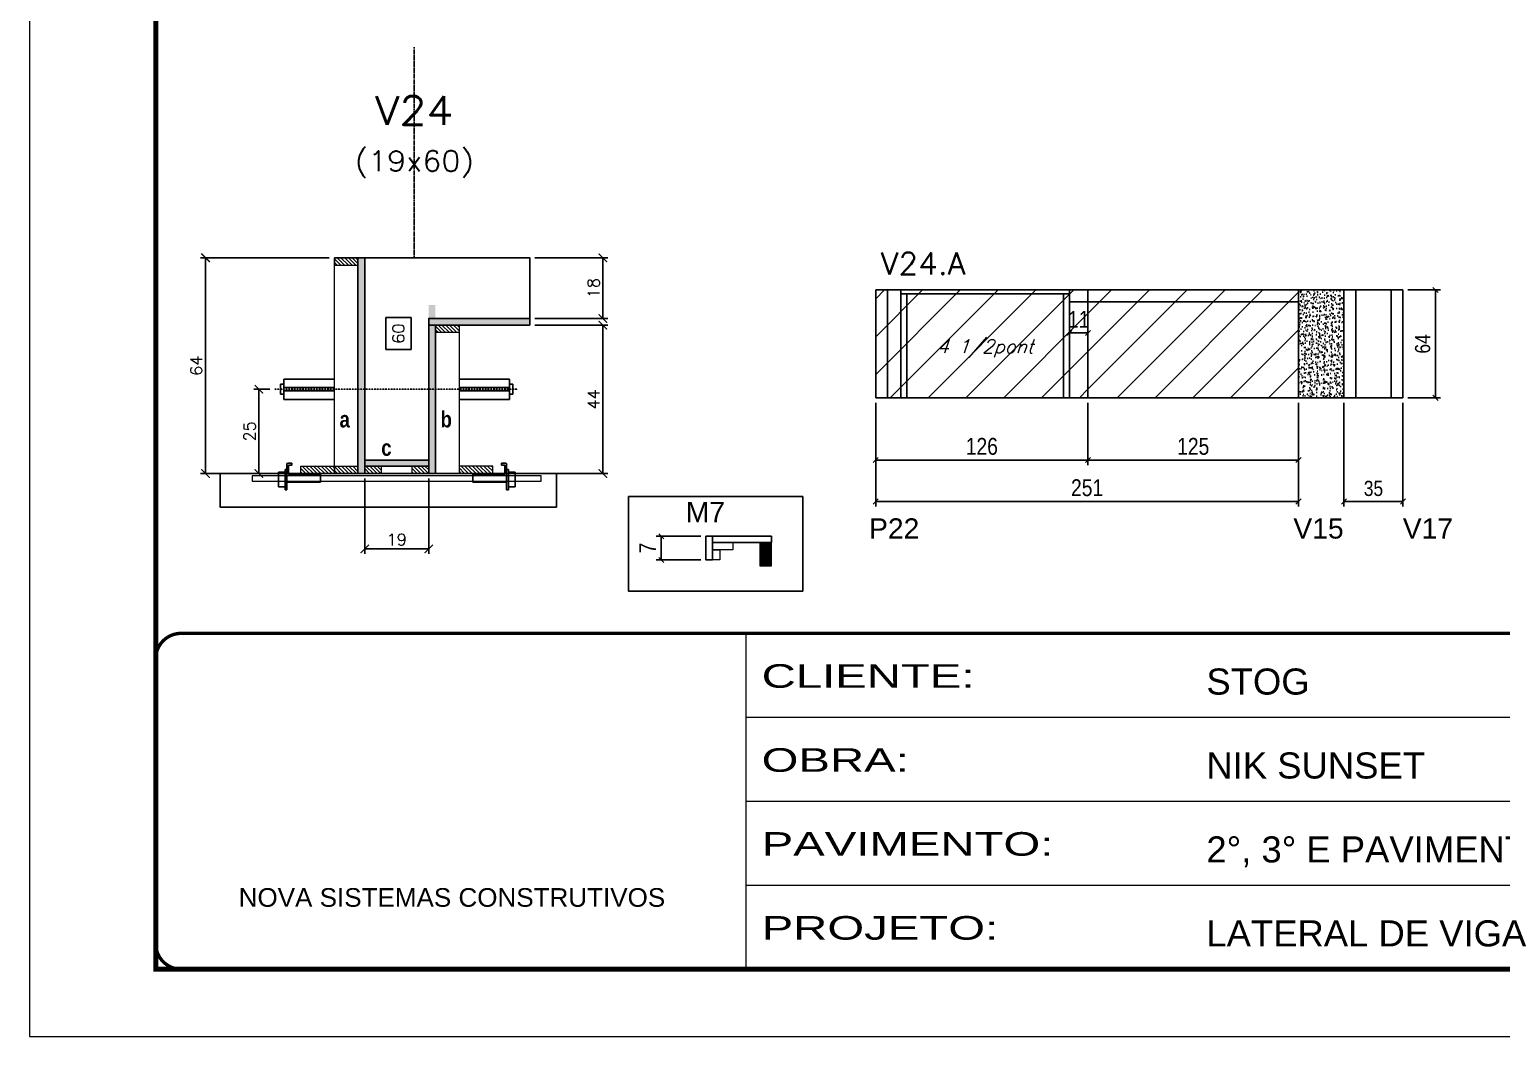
# Model space of a CAD drawing. Extents: x -10448 to -1189, y -11772 to 17235.
# Drawn here: x -10448 to -9574, y 2011 to 2609 of the extents above; entities that cross this region are included whole.
import ezdxf
from ezdxf.enums import TextEntityAlignment as Align

# ---------------------------------------------------------------- set-up
doc = ezdxf.new("R2010")
doc.units = 0
for name, pattern in [('CONTINUO', [0]), ('DASHED', [0.75, 0.5, -0.25]), ('HIDDEN', [0.375, 0.25, -0.125])]:
    doc.linetypes.add(name, pattern=pattern)
for name, color, linetype in [('5', 5, 'Continuous'), ('barrote', 251, 'Continuous'), ('COTA', 241, 'Continuous'), ('Cota Seção (2x)', 4, 'Continuous'), ('detalhes', 4, 'Continuous'), ('Painéis', 200, 'Continuous'), ('presilha', 1, 'Continuous'), ('Reaproveitamento', 251, 'Continuous'), ('SARR_2.2x7', 40, 'Continuous'), ('SARR_3.5x7', 81, 'Continuous'), ('TENSOR', 3, 'Continuous'), ('texto', 7, 'Continuous'), ('Texto de Titulo', 7, 'Continuous'), ('Texto Qtd Sarr', 242, 'Continuous')]:
    doc.layers.add(name, color=color, linetype=linetype)
for name, color, linetype, lineweight in [('CONCRETO', 251, 'Continuous', 25), ('Folhas', 255, 'Continuous', 9), ('Hachura', 251, 'Continuous', 9), ('Madeira', 126, 'Continuous', 18), ('Sarr 2.2x7', 40, 'Continuous', 9), ('SARRAFO DE PRESSAO', 251, 'DASHED', 9), ('SCO-___-LAJ', 2, 'Continuous', 0), ('Texto Seção', 7, 'Continuous', 15)]:
    doc.layers.add(name, color=color, linetype=linetype, lineweight=lineweight)
doc.styles.add('ARIAL', font='arial.ttf')
doc.styles.add('COTA TECNICA', font='techl___.ttf', dxfattribs={"height": 10})
doc.styles.add('COTA TECNICA-50', font='techl___.ttf', dxfattribs={"height": 9})
doc.styles.add('REGUA-120', font='ROMANS.shx', dxfattribs={"height": 15})
doc.styles.add('Romans', font='romans.shx')
doc.styles.get("Standard").update_dxf_attribs({"font": 'arial.ttf'})
doc.styles.add('TECNICA', font='techb___.ttf', dxfattribs={"height": 10})
doc.styles.add('Tecnologia', font='')
doc.styles.get('Tecnologia').set_extended_font_data('Forgotten Futurist')
doc.dimstyles.new('COTA PAINEL-50', dxfattribs={"dimtxt": 9, "dimasz": 3, "dimexe": 3, "dimexo": 3, "dimgap": 3, "dimtad": 1, "dimdec": 1, "dimzin": 12, "dimdsep": 46, "dimtxsty": 'COTA TECNICA-50', "dimblk1": 'OBLIQUE', "dimblk2": 'OBLIQUE', "dimsah": 1, "dimcen": 0.9, "dimclrd": 4, "dimclre": 4, "dimclrt": 240, "dimadec": 1, "dimazin": 3, "dimtfac": 1, "dimtdec": 1, "dimtmove": 0, "dimatfit": 3, "dimfxl": 1, "dimtolj": 1, "dimtzin": 12, "dimarcsym": 0})
doc.dimstyles.new('Cota Seção (2x)', dxfattribs={"dimtxt": 7, "dimasz": 5, "dimexe": 3, "dimexo": 3, "dimgap": 2, "dimtad": 3, "dimdec": 1, "dimlfac": 0.5, "dimzin": 12, "dimdsep": 46, "dimtxsty": 'Romans', "dimblk": 'ARCHTICK', "dimcen": 0, "dimclrd": 4, "dimclre": 4, "dimclrt": 1, "dimadec": 1, "dimazin": 3, "dimtfac": 1, "dimtdec": 1, "dimtmove": 0, "dimatfit": 3, "dimldrblk": 'OBLIQUE', "dimfxl": 1, "dimtolj": 1, "dimtzin": 12, "dimarcsym": 0})
doc.dimstyles.new('Cota Seção interna', dxfattribs={"dimtxt": 7, "dimasz": 6, "dimexe": 0.18, "dimexo": 2, "dimgap": -4, "dimtad": 3, "dimdec": 1, "dimlfac": 0.5, "dimzin": 12, "dimdsep": 46, "dimtxsty": 'Romans', "dimblk": 'ARCHTICK', "dimcen": 0.09, "dimse1": 1, "dimse2": 1, "dimsd1": 1, "dimsd2": 1, "dimclrd": 180, "dimclre": 5, "dimclrt": 1, "dimadec": 0, "dimazin": 3, "dimtfac": 1, "dimtdec": 1, "dimtofl": 0, "dimtmove": 0, "dimatfit": 3, "dimldrblk": 'ARCHTICK', "dimfxl": 1, "dimtolj": 1, "dimtzin": 0, "dimarcsym": 0})
doc.dimstyles.new('PAINEL', dxfattribs={"dimtxt": 10, "dimasz": 3, "dimexe": 3, "dimexo": 3, "dimgap": 3, "dimtad": 1, "dimdec": 1, "dimzin": 12, "dimdsep": 46, "dimtxsty": 'COTA TECNICA', "dimblk1": 'OBLIQUE', "dimblk2": 'OBLIQUE', "dimsah": 1, "dimcen": 0.9, "dimclrd": 4, "dimclre": 4, "dimclrt": 240, "dimadec": 1, "dimazin": 3, "dimtfac": 1, "dimtdec": 1, "dimtmove": 0, "dimatfit": 3, "dimfxl": 1, "dimtolj": 1, "dimtzin": 12, "dimarcsym": 0})
pattern_1 = [(315, (12325.0694, -5884.1912), (1.12253202, 1.12253202), [])]
pattern_2 = [(45, (-142614.07, -24656.238), (-11.2253202, 11.2253202), [])]

# ---------------------------------------------------------------- blocks, each defined once
blk = doc.blocks.new('9999999999')
at = {"color": 30, "linetype": 'CONTINUO'}
for p, q in [((98564.56, 34230.21), (98564.56, 34429.45)), ((98564.56, 34379.64), (99583.98, 34379.64)), ((98564.56, 34329.83), (99487.98, 34329.83)), ((98564.56, 34280.02), (99487.98, 34280.02))]:
    blk.add_line(p, q, dxfattribs=at)
at = {"color": 30, "linetype": 'CONTINUO', "const_width": 2}
blk.add_lwpolyline([(99583.98, 34230.21), (99583.98, 34414.45, 0.414214), (99568.98, 34429.45), (98228.98, 34429.45, 0.414214), (98213.98, 34414.45), (98213.98, 34245.21, 0.414214), (98228.98, 34230.21), (99583.98, 34230.21)], format="xyb", dxfattribs=at)
at = {"layer": 'Folhas'}
blk.add_lwpolyline([(98138.98, 34190.21), (99623.98, 34190.21), (99623.98, 35240.21), (98138.98, 35240.21)], close=True, dxfattribs=at)
at = {"layer": 'Folhas', "color": 30, "const_width": 3}
blk.add_lwpolyline([(98213.98, 34230.21), (99583.98, 34230.21), (99583.98, 35200.21), (98213.98, 35200.21)], close=True, dxfattribs=at)
at = {"color": 7, "linetype": 'Continuous', "ltscale": 5, "style": 'ARIAL'}
for s, height, p in [('STOG', 15.483, (98837.68, 34393.13)), ('NIK SUNSET', 15.483, (98837.68, 34343.32)), ('2°, 3° E PAVIMENTO TIPO', 15.4829, (98837.68, 34293.51)), ('NOVA SISTEMAS CONSTRUTIVOS', 11.0592, (98263.19, 34267.21)), ('LATERAL DE VIGA', 15.4829, (98837.68, 34243.7))]:
    blk.add_text(s, height=height, dxfattribs=at).set_placement(p)
at = {"layer": 'Folhas', "color": 7, "style": 'Tecnologia', "width": 1.5}
for s, p in [('CLIENTE:', (98573.65, 34397.17)), ('OBRA:', (98573.65, 34347.31)), ('PAVIMENTO:', (98573.65, 34297.5)), ('PROJETO:', (98573.65, 34247.69))]:
    blk.add_text(s, height=14, dxfattribs=at).set_placement(p)
blk = doc.blocks.new('titulo1')
at = {"layer": 'Defpoints', "color": 252, "linetype": 'HIDDEN', "ltscale": 2}
blk.add_line((0, 0), (0, 125), dxfattribs=at)
at = {"layer": 'Defpoints', "style": 'Romans', "oblique": 15}
blk.add_attdef('FOLHA', text='', height=10, dxfattribs=at).set_placement((0, 15.58), align=Align.MIDDLE_CENTER)
at = {"layer": 'Texto Qtd Sarr', "color": 3, "style": 'Romans', "oblique": 15}
for tag, height, p in [('TITULO', 17, (0, 71.45)), ('SEÇÃO', 12, (0, 41.55))]:
    blk.add_attdef(tag, text='', height=height, dxfattribs=at).set_placement(p, align=Align.MIDDLE_CENTER)
blk = doc.blocks.new('_ArchTick')
at = {"color": 0, "linetype": 'ByBlock', "const_width": 0.15}
blk.add_lwpolyline([(-0.5, -0.5), (0.5, 0.5)], dxfattribs=at)
blk = doc.blocks.new('*D831')
at = {"layer": 'COTA', "color": 4, "lineweight": -2, "transparency": 16777216}
for p, q in [((-10148.25, 2473.45), (-10104.88, 2473.45)), ((-10107.88, 2473.45), (-10107.88, 2437.45)), ((-10148.25, 2437.45), (-10104.88, 2437.45))]:
    blk.add_line(p, q, dxfattribs=at)
at = {"layer": 'Defpoints', "color": 0, "transparency": 16777216}
for p in [(-10151.25, 2473.45), (-10151.25, 2437.45), (-10107.88, 2437.45)]:
    blk.add_point(p, dxfattribs=at)
at = {"layer": 'COTA', "color": 4, "lineweight": -2, "transparency": 16777216, "xscale": 5, "yscale": 5, "zscale": 5}
for p, rotation in [((-10107.88, 2473.45), 90), ((-10107.88, 2437.45), 270)]:
    blk.add_blockref('_ArchTick', p, dxfattribs=dict(at, rotation=rotation))
at = {"layer": 'COTA', "color": 1, "transparency": 16777216, "insert": (-10113.38, 2455.45), "char_height": 7, "attachment_point": 5, "rotation": 90, "style": 'Romans'}
blk.add_mtext('\\A1;18', dxfattribs=at)
blk = doc.blocks.new('_Oblique')
at = {"color": 0, "linetype": 'ByBlock', "lineweight": -2}
blk.add_line((-0.5, -0.5), (0.5, 0.5), dxfattribs=at)
blk = doc.blocks.new('*D832')
at = {"layer": 'COTA', "color": 4, "lineweight": -2, "transparency": 16777216}
for p, q in [((-10148.25, 2433.45), (-10104.88, 2433.45)), ((-10107.88, 2345.45), (-10107.88, 2433.45)), ((-10170.25, 2345.45), (-10104.88, 2345.45))]:
    blk.add_line(p, q, dxfattribs=at)
at = {"layer": 'Defpoints', "color": 0, "transparency": 16777216}
for p in [(-10151.25, 2433.45), (-10107.88, 2433.45), (-10173.25, 2345.45)]:
    blk.add_point(p, dxfattribs=at)
at = {"layer": 'COTA', "color": 4, "lineweight": -2, "transparency": 16777216, "xscale": 5, "yscale": 5, "zscale": 5}
for p, rotation in [((-10107.88, 2433.45), 90), ((-10107.88, 2345.45), 270)]:
    blk.add_blockref('_ArchTick', p, dxfattribs=dict(at, rotation=rotation))
at = {"layer": 'COTA', "color": 1, "transparency": 16777216, "insert": (-10113.38, 2389.45), "char_height": 7, "attachment_point": 5, "rotation": 90, "style": 'Romans'}
blk.add_mtext('\\A1;44', dxfattribs=at)
blk = doc.blocks.new('*D833')
at = {"layer": 'Cota Seção (2x)', "color": 180, "lineweight": -2, "transparency": 16777216}
for p, q in [((-10221.73, 2437.95), (-10236.73, 2437.95)), ((-10236.73, 2437.95), (-10236.73, 2418.95)), ((-10221.73, 2418.95), (-10221.73, 2437.95)), ((-10236.73, 2418.95), (-10221.73, 2418.95))]:
    blk.add_line(p, q, dxfattribs=at)
at = {"layer": 'Defpoints', "color": 0, "transparency": 16777216}
for p in [(-10249.55, 2473.45), (-10217.73, 2473.45), (-10249.55, 2353.45)]:
    blk.add_point(p, dxfattribs=at)
at = {"layer": 'Cota Seção (2x)', "color": 1, "transparency": 16777216, "insert": (-10229.23, 2428.45), "char_height": 7, "attachment_point": 5, "rotation": 90, "style": 'Romans'}
blk.add_mtext('\\A1;60', dxfattribs=at)
blk = doc.blocks.new('*D834')
at = {"layer": 'COTA', "color": 4, "lineweight": -2, "transparency": 16777216}
for p, q in [((-10270.25, 2473.45), (-10346.71, 2473.45)), ((-10343.71, 2473.45), (-10343.71, 2345.45)), ((-10290.25, 2345.45), (-10346.71, 2345.45))]:
    blk.add_line(p, q, dxfattribs=at)
at = {"layer": 'Defpoints', "color": 0, "transparency": 16777216}
for p in [(-10267.25, 2473.45), (-10343.71, 2345.45), (-10287.25, 2345.45)]:
    blk.add_point(p, dxfattribs=at)
at = {"layer": 'COTA', "color": 4, "lineweight": -2, "transparency": 16777216, "xscale": 5, "yscale": 5, "zscale": 5}
for p, rotation in [((-10343.71, 2473.45), 90), ((-10343.71, 2345.45), 270)]:
    blk.add_blockref('_ArchTick', p, dxfattribs=dict(at, rotation=rotation))
at = {"layer": 'COTA', "color": 1, "transparency": 16777216, "insert": (-10349.21, 2409.45), "char_height": 7, "attachment_point": 5, "rotation": 90, "style": 'Romans'}
blk.add_mtext('\\A1;64', dxfattribs=at)
blk = doc.blocks.new('PRESILHA METÁLICA 1')
at = {"layer": 'presilha'}
for p, q in [((6, 15.5), (7.5, 15.5)), ((6, -2.5), (6, 15.5)), ((7.5, 10.6), (7.5, 19.9)), ((7.5, 15.5), (7.5, -2.5)), ((12, 21), (8.6, 21)), ((9, 11.6), (9, 18.9)), ((12, 19.5), (9.6, 19.5)), ((12, 21), (12, 19.5)), ((0, 13), (6, 13)), ((0, 13), (0, 0)), ((6, 0), (0, 0)), ((6, 13), (6, 0)), ((37.5, 4.1), (7.5, 4.1)), ((37.5, 11), (9.6, 11)), ((37.5, 11), (37.5, 4.1)), ((7.5, -2.5), (6, -2.5))]:
    blk.add_line(p, q, dxfattribs=at)
for centre, radius, start, end in [((8.6, 19.9), 1.14, 90, 180), ((9.6, 18.9), 0.57, 90, 180), ((9.6, 11.6), 0.57, 180, 270)]:
    blk.add_arc(centre, radius, start, end, dxfattribs=at)
blk = doc.blocks.new('*D835')
at = {"layer": 'COTA', "color": 4, "lineweight": -2, "transparency": 16777216}
for p, q in [((-10249.25, 2342.45), (-10249.25, 2297.73)), ((-10211.25, 2342.45), (-10211.25, 2297.73)), ((-10211.25, 2300.73), (-10249.25, 2300.73))]:
    blk.add_line(p, q, dxfattribs=at)
at = {"layer": 'Defpoints', "color": 0, "transparency": 16777216}
for p in [(-10249.25, 2345.45), (-10211.25, 2345.45), (-10249.25, 2300.73)]:
    blk.add_point(p, dxfattribs=at)
at = {"layer": 'COTA', "color": 4, "lineweight": -2, "transparency": 16777216, "xscale": 5, "yscale": 5, "zscale": 5, "rotation": 180}
blk.add_blockref('_ArchTick', (-10249.25, 2300.73), dxfattribs=at)
at = {"layer": 'COTA', "color": 4, "lineweight": -2, "transparency": 16777216, "xscale": 5, "yscale": 5, "zscale": 5}
blk.add_blockref('_ArchTick', (-10211.25, 2300.73), dxfattribs=at)
at = {"layer": 'COTA', "color": 1, "transparency": 16777216, "insert": (-10230.25, 2306.23), "char_height": 7, "attachment_point": 5, "style": 'Romans'}
blk.add_mtext('\\A1;19', dxfattribs=at)
blk = doc.blocks.new('*D1927')
at = {"layer": 'COTA', "color": 4, "lineweight": -2, "transparency": 16777216}
for p, q in [((-10305.55, 2395.45), (-10315.06, 2395.45)), ((-10312.06, 2395.45), (-10312.06, 2345.45)), ((-10290.25, 2345.45), (-10315.06, 2345.45))]:
    blk.add_line(p, q, dxfattribs=at)
at = {"layer": 'Defpoints', "color": 0, "transparency": 16777216}
for p in [(-10302.55, 2395.45), (-10312.06, 2345.45), (-10287.25, 2345.45)]:
    blk.add_point(p, dxfattribs=at)
at = {"layer": 'COTA', "color": 4, "lineweight": -2, "transparency": 16777216, "xscale": 5, "yscale": 5, "zscale": 5}
for p, rotation in [((-10312.06, 2395.45), 90), ((-10312.06, 2345.45), 270)]:
    blk.add_blockref('_ArchTick', p, dxfattribs=dict(at, rotation=rotation))
at = {"layer": 'COTA', "color": 1, "transparency": 16777216, "insert": (-10317.56, 2370.45), "char_height": 7, "attachment_point": 5, "rotation": 90, "style": 'Romans'}
blk.add_mtext('\\A1;25', dxfattribs=at)
blk = doc.blocks.new('*D836')
at = {"layer": 'COTA', "color": 4, "linetype": 'ByBlock', "lineweight": -2, "transparency": 16777216}
for p, q in [((-9945.9, 2387.34), (-9945.9, 2350.39)), ((-9819.9, 2387.34), (-9819.9, 2350.39)), ((-9945.9, 2353.39), (-9819.9, 2353.39))]:
    blk.add_line(p, q, dxfattribs=at)
at = {"layer": 'Defpoints', "color": 0, "linetype": 'ByBlock', "transparency": 16777216}
for p in [(-9945.9, 2390.34), (-9819.9, 2390.34), (-9819.9, 2353.39)]:
    blk.add_point(p, dxfattribs=at)
at = {"layer": 'COTA', "color": 4, "linetype": 'ByBlock', "lineweight": -2, "transparency": 16777216, "xscale": 3, "yscale": 3, "zscale": 3, "rotation": 180}
blk.add_blockref('_Oblique', (-9945.9, 2353.39), dxfattribs=at)
at = {"layer": 'COTA', "color": 4, "linetype": 'ByBlock', "lineweight": -2, "transparency": 16777216, "xscale": 3, "yscale": 3, "zscale": 3}
blk.add_blockref('_Oblique', (-9819.9, 2353.39), dxfattribs=at)
at = {"layer": 'COTA', "color": 240, "linetype": 'ByBlock', "transparency": 16777216, "insert": (-9882.9, 2361.49), "char_height": 10, "attachment_point": 5, "style": 'COTA TECNICA'}
blk.add_mtext('\\A1;126', dxfattribs=at)
blk = doc.blocks.new('*D837')
at = {"layer": 'COTA', "color": 4, "linetype": 'ByBlock', "lineweight": -2, "transparency": 16777216}
for p, q in [((-9819.9, 2387.34), (-9819.9, 2350.39)), ((-9694.9, 2387.34), (-9694.9, 2350.39)), ((-9819.9, 2353.39), (-9694.9, 2353.39))]:
    blk.add_line(p, q, dxfattribs=at)
at = {"layer": 'Defpoints', "color": 0, "linetype": 'ByBlock', "transparency": 16777216}
for p in [(-9819.9, 2390.34), (-9694.9, 2390.34), (-9694.9, 2353.39)]:
    blk.add_point(p, dxfattribs=at)
at = {"layer": 'COTA', "color": 4, "linetype": 'ByBlock', "lineweight": -2, "transparency": 16777216, "xscale": 3, "yscale": 3, "zscale": 3, "rotation": 180}
blk.add_blockref('_Oblique', (-9819.9, 2353.39), dxfattribs=at)
at = {"layer": 'COTA', "color": 4, "linetype": 'ByBlock', "lineweight": -2, "transparency": 16777216, "xscale": 3, "yscale": 3, "zscale": 3}
blk.add_blockref('_Oblique', (-9694.9, 2353.39), dxfattribs=at)
at = {"layer": 'COTA', "color": 240, "linetype": 'ByBlock', "transparency": 16777216, "insert": (-9757.4, 2361.5), "char_height": 10, "attachment_point": 5, "style": 'COTA TECNICA'}
blk.add_mtext('\\A1;125', dxfattribs=at)
blk = doc.blocks.new('*D1928')
at = {"layer": 'COTA', "color": 4, "linetype": 'ByBlock', "lineweight": -2, "transparency": 16777216}
for p, q in [((-9945.9, 2387.34), (-9945.9, 2325.84)), ((-9694.9, 2387.34), (-9694.9, 2325.84)), ((-9945.9, 2328.84), (-9694.9, 2328.84))]:
    blk.add_line(p, q, dxfattribs=at)
at = {"layer": 'Defpoints', "color": 0, "linetype": 'ByBlock', "transparency": 16777216}
for p in [(-9945.9, 2390.34), (-9694.9, 2390.34), (-9694.9, 2328.84)]:
    blk.add_point(p, dxfattribs=at)
at = {"layer": 'COTA', "color": 4, "linetype": 'ByBlock', "lineweight": -2, "transparency": 16777216, "xscale": 3, "yscale": 3, "zscale": 3, "rotation": 180}
blk.add_blockref('_Oblique', (-9945.9, 2328.84), dxfattribs=at)
at = {"layer": 'COTA', "color": 4, "linetype": 'ByBlock', "lineweight": -2, "transparency": 16777216, "xscale": 3, "yscale": 3, "zscale": 3}
blk.add_blockref('_Oblique', (-9694.9, 2328.84), dxfattribs=at)
at = {"layer": 'COTA', "color": 240, "linetype": 'ByBlock', "transparency": 16777216, "insert": (-9820.4, 2336.95), "char_height": 10, "attachment_point": 5, "style": 'COTA TECNICA'}
blk.add_mtext('\\A1;251', dxfattribs=at)
blk = doc.blocks.new('*D1929')
at = {"layer": 'COTA', "color": 4, "linetype": 'ByBlock', "lineweight": -2, "transparency": 16777216}
for p, q in [((-9830.9, 2444.34), (-9830.9, 2425.84)), ((-9819.9, 2444.34), (-9819.9, 2425.84)), ((-9830.9, 2428.84), (-9819.9, 2428.84))]:
    blk.add_line(p, q, dxfattribs=at)
at = {"layer": 'Defpoints', "color": 0, "linetype": 'ByBlock', "transparency": 16777216}
for p in [(-9830.9, 2447.34), (-9819.9, 2447.34), (-9819.9, 2428.84)]:
    blk.add_point(p, dxfattribs=at)
at = {"layer": 'COTA', "color": 4, "linetype": 'ByBlock', "lineweight": -2, "transparency": 16777216, "xscale": 3, "yscale": 3, "zscale": 3, "rotation": 180}
blk.add_blockref('_Oblique', (-9830.9, 2428.84), dxfattribs=at)
at = {"layer": 'COTA', "color": 4, "linetype": 'ByBlock', "lineweight": -2, "transparency": 16777216, "xscale": 3, "yscale": 3, "zscale": 3}
blk.add_blockref('_Oblique', (-9819.9, 2428.84), dxfattribs=at)
at = {"layer": 'COTA', "color": 240, "linetype": 'ByBlock', "transparency": 16777216, "insert": (-9825.4, 2436.9), "char_height": 10, "attachment_point": 5, "style": 'COTA TECNICA'}
blk.add_mtext('\\A1;11', dxfattribs=at)
blk = doc.blocks.new('*D1897')
at = {"layer": 'Defpoints', "color": 0, "linetype": 'ByBlock', "transparency": 16777216}
for p in [(-10046.73, 2308.18), (-10073.17, 2294.18), (-10046.73, 2294.18)]:
    blk.add_point(p, dxfattribs=at)
at = {"layer": 'Sarr 2.2x7', "color": 4, "linetype": 'ByBlock', "lineweight": -2, "transparency": 16777216}
for p, q in [((-10049.73, 2308.18), (-10076.17, 2308.18)), ((-10073.17, 2308.18), (-10073.17, 2294.18)), ((-10049.73, 2294.18), (-10076.17, 2294.18))]:
    blk.add_line(p, q, dxfattribs=at)
at = {"layer": 'Sarr 2.2x7', "color": 4, "linetype": 'ByBlock', "lineweight": -2, "transparency": 16777216, "xscale": 3, "yscale": 3, "zscale": 3}
for p, rotation in [((-10073.17, 2308.18), 90), ((-10073.17, 2294.18), 270)]:
    blk.add_blockref('_Oblique', p, dxfattribs=dict(at, rotation=rotation))
at = {"layer": 'Sarr 2.2x7', "color": 240, "linetype": 'ByBlock', "transparency": 16777216, "insert": (-10081.24, 2301.18), "char_height": 10, "attachment_point": 5, "rotation": 90, "style": 'COTA TECNICA'}
blk.add_mtext('\\A1;7', dxfattribs=at)
blk = doc.blocks.new('*D1904')
at = {"layer": 'COTA', "color": 4, "linetype": 'ByBlock', "lineweight": -2, "transparency": 16777216}
for p, q in [((-9667.9, 2387.34), (-9667.9, 2325.84)), ((-9632.9, 2387.34), (-9632.9, 2325.84)), ((-9667.9, 2328.84), (-9632.9, 2328.84))]:
    blk.add_line(p, q, dxfattribs=at)
at = {"layer": 'Defpoints', "color": 0, "linetype": 'ByBlock', "transparency": 16777216}
for p in [(-9667.9, 2390.34), (-9632.9, 2390.34), (-9632.9, 2328.84)]:
    blk.add_point(p, dxfattribs=at)
at = {"layer": 'COTA', "color": 4, "linetype": 'ByBlock', "lineweight": -2, "transparency": 16777216, "xscale": 3, "yscale": 3, "zscale": 3, "rotation": 180}
blk.add_blockref('_Oblique', (-9667.9, 2328.84), dxfattribs=at)
at = {"layer": 'COTA', "color": 4, "linetype": 'ByBlock', "lineweight": -2, "transparency": 16777216, "xscale": 3, "yscale": 3, "zscale": 3}
blk.add_blockref('_Oblique', (-9632.9, 2328.84), dxfattribs=at)
at = {"layer": 'COTA', "color": 240, "linetype": 'ByBlock', "transparency": 16777216, "insert": (-9650.4, 2336.54), "char_height": 9, "attachment_point": 5, "style": 'COTA TECNICA-50'}
blk.add_mtext('\\A1;35', dxfattribs=at)
blk = doc.blocks.new('*D1905')
at = {"layer": 'COTA', "color": 4, "linetype": 'ByBlock', "lineweight": -2, "transparency": 16777216}
for p, q in [((-9629.9, 2454.34), (-9610.56, 2454.34)), ((-9613.56, 2390.34), (-9613.56, 2454.34)), ((-9629.9, 2390.34), (-9610.56, 2390.34))]:
    blk.add_line(p, q, dxfattribs=at)
at = {"layer": 'Defpoints', "color": 0, "linetype": 'ByBlock', "transparency": 16777216}
for p in [(-9632.9, 2454.34), (-9613.56, 2454.34), (-9632.9, 2390.34)]:
    blk.add_point(p, dxfattribs=at)
at = {"layer": 'COTA', "color": 4, "linetype": 'ByBlock', "lineweight": -2, "transparency": 16777216, "xscale": 3, "yscale": 3, "zscale": 3}
for p, rotation in [((-9613.56, 2454.34), 90), ((-9613.56, 2390.34), 270)]:
    blk.add_blockref('_Oblique', p, dxfattribs=dict(at, rotation=rotation))
at = {"layer": 'COTA', "color": 240, "linetype": 'ByBlock', "transparency": 16777216, "insert": (-9621.15, 2422.34), "char_height": 9, "attachment_point": 5, "rotation": 90, "style": 'COTA TECNICA-50'}
blk.add_mtext('\\A1;64', dxfattribs=at)

msp = doc.modelspace()

# ---------------------------------------------------------------- hatches: boundary and pattern name
at = {"layer": 'COTA', "linetype": 'ByBlock'}
h = msp.add_hatch(dxfattribs=at)
h.set_pattern_fill('AR-CONC', color=256, scale=0.03)
h.set_pattern_definition([(50, (-140999.507, -18780.3547), (5.46554007, -0.47817257), [0.5715, -6.2865]), (355, (-140999.507, -18780.3547), (-1.05730264, 5.73170536), [0.4572, -5.02921753]), (100.4514447, (-140999.0515, -18780.3946), (4.40823741, 5.25353256), [0.48570026, -5.34270734]), (46.1842, (-140999.507, -18778.831), (8.13237123, -1.26126984), [0.85725, -9.42975]), (96.6355576, (-140998.829, -18778.936), (7.122124, 7.42278374), [0.7285507, -8.01406824]), (351.184151, (-140999.507, -18778.831), (7.122124, 7.42278374), [0.685799, -7.54379196]), (21, (-140998.745, -18779.2117), (4.54843174, -3.06795595), [0.5715, -6.2865]), (326, (-140998.745, -18779.2117), (1.85406085, 5.52563898), [0.4572, -5.0292]), (71.451445, (-140998.366, -18779.4674), (6.40249258, 2.45768307), [0.48570026, -5.34269813]), (37.5, (-140999.507, -18780.3547), (0.092658098, 2.536651166), [0, -4.96824, 0, -5.1054, 0, -5.04825]), (7.5, (-140999.507, -18780.3547), (2.004589875, 3.005417245), [0, -2.91084, 0, -4.85394, 0, -1.92405]), (327.5, (-141001.2062, -18780.3547), (4.067717855, -0.17186232), [0, -1.905, 0, -5.9436, 0, -7.8867]), (317.5, (-141001.9682, -18780.3547), (4.44387544, 0.76279473), [0, -2.4765, 0, -3.94716, 0, -5.6007])])
h.paths.add_polyline_path([(-9694.9, 2390.34), (-9667.9, 2390.34), (-9667.9, 2454.34), (-9694.9, 2454.34)])
at = {"layer": 'Hachura'}
h = msp.add_hatch(dxfattribs=at)
h.set_pattern_fill('ANSI31', color=256, scale=0.5, angle=270, style=0)
h.set_pattern_definition([(315, (12469.0694, -6011.7912), (1.12253202, 1.12253202), [])])
h.paths.add_polyline_path([(-10267.25, 2473.45), (-10267.25, 2469.05), (-10253.25, 2469.05), (-10253.25, 2473.45)])
h = msp.add_hatch(color=256, dxfattribs=at)
h.dxf.hatch_style = 1
h.paths.add_polyline_path([(-10253.25, 2473.45), (-10249.25, 2473.45), (-10249.25, 2345.45), (-10253.25, 2345.45)])
h = msp.add_hatch(color=256, dxfattribs=at)
h.dxf.hatch_style = 1
h.paths.add_polyline_path([(-10207.25, 2445.45), (-10211.25, 2445.45), (-10211.25, 2345.45), (-10207.25, 2345.45)])
h = msp.add_hatch(color=256, dxfattribs=at)
h.dxf.hatch_style = 1
h.paths.add_polyline_path([(-10151.25, 2433.45), (-10151.25, 2437.45), (-10211.25, 2437.45), (-10211.25, 2433.45)])
h = msp.add_hatch(dxfattribs=at)
h.set_pattern_fill('ANSI31', color=256, scale=0.5, angle=90, style=0)
h.set_pattern_definition([(135, (-33490.171, 10736.6963), (-1.12253202, -1.12253202), [])])
h.paths.add_polyline_path([(-10193.25, 2433.45), (-10193.25, 2429.05), (-10207.25, 2429.05), (-10207.25, 2433.45)])
h = msp.add_hatch(color=256, dxfattribs=at)
h.dxf.hatch_style = 1
h.paths.add_polyline_path([(-10211.25, 2349.85), (-10211.25, 2353.45), (-10249.25, 2353.45), (-10249.25, 2349.85)])
h = msp.add_hatch(dxfattribs=at)
h.set_pattern_fill('ANSI31', color=256, scale=0.5, angle=270, style=0)
h.set_pattern_definition(pattern_1)
h.paths.add_polyline_path([(-10287.25, 2345.45), (-10287.25, 2349.85), (-10267.25, 2349.85), (-10267.25, 2345.45)])
h = msp.add_hatch(dxfattribs=at)
h.set_pattern_fill('ANSI31', color=256, scale=0.5, angle=270, style=0)
h.set_pattern_definition([(315, (12469.0694, -5957.7912), (1.12253202, 1.12253202), [])])
h.paths.add_polyline_path([(-10267.25, 2345.45), (-10267.25, 2349.85), (-10253.25, 2349.85), (-10253.25, 2345.45)])
h = msp.add_hatch(dxfattribs=at)
h.set_pattern_fill('ANSI31', color=256, scale=0.5, angle=270, style=0)
h.set_pattern_definition([(315, (12291.0694, -5884.1912), (1.12253202, 1.12253202), [])])
h.paths.add_polyline_path([(-10239.25, 2345.45), (-10239.25, 2349.85), (-10249.25, 2349.85), (-10249.25, 2345.45)])
h = msp.add_hatch(dxfattribs=at)
h.set_pattern_fill('ANSI31', color=256, scale=0.5, angle=270, style=0)
h.set_pattern_definition([(315, (12335.0694, -5884.1912), (1.12253202, 1.12253202), [])])
h.paths.add_polyline_path([(-10211.25, 2345.45), (-10211.25, 2349.85), (-10221.25, 2349.85), (-10221.25, 2345.45)])
h = msp.add_hatch(dxfattribs=at)
h.set_pattern_fill('ANSI31', color=256, scale=0.5, angle=270, style=0)
h.set_pattern_definition(pattern_1)
h.paths.add_polyline_path([(-10173.25, 2345.45), (-10173.25, 2349.85), (-10193.25, 2349.85), (-10193.25, 2345.45)])
at = {"layer": 'Madeira'}
h = msp.add_hatch(dxfattribs=at)
h.set_pattern_fill('ANSI31', color=256, scale=0.2, angle=270, style=0)
h.set_pattern_definition([(315, (6558.25, -11043.5514), (0.449012806, 0.449012806), [])])
h.paths.add_polyline_path([(-10007.76, 2304.58), (-10014.76, 2304.58), (-10014.76, 2290.58), (-10007.76, 2290.58)])
at = {"layer": 'Reaproveitamento', "linetype": 'ByBlock'}
h = msp.add_hatch(dxfattribs=at)
h.set_pattern_fill('ANSI31', color=256, scale=5)
h.set_pattern_definition(pattern_2)
h.paths.add_polyline_path([(-9945.9, 2390.34), (-9819.9, 2390.34), (-9819.9, 2454.34), (-9945.9, 2454.34)])
h = msp.add_hatch(dxfattribs=at)
h.set_pattern_fill('ANSI31', color=256, scale=5)
h.set_pattern_definition(pattern_2)
h.paths.add_polyline_path([(-9694.9, 2390.34), (-9694.9, 2454.34), (-9819.9, 2454.34), (-9819.9, 2390.34)])

# ---------------------------------------------------------------- linework, layer by layer
at = {"ltscale": 3}
for p, q in [((-10299.25, 2398.45), (-10299.25, 2392.45)), ((-10299.25, 2398.45), (-10297.25, 2398.45)), ((-10297.25, 2401.45), (-10297.25, 2389.45)), ((-10297.25, 2401.45), (-10267.25, 2401.45)), ((-10267.25, 2396.45), (-10297.25, 2396.45)), ((-10163.25, 2401.45), (-10193.25, 2401.45)), ((-10193.25, 2396.45), (-10163.25, 2396.45)), ((-10163.25, 2401.45), (-10163.25, 2389.45)), ((-10163.25, 2398.45), (-10161.25, 2398.45)), ((-10161.25, 2398.45), (-10161.25, 2392.45)), ((-10297.25, 2392.45), (-10299.25, 2392.45)), ((-10267.25, 2394.45), (-10297.25, 2394.45)), ((-10297.25, 2389.45), (-10267.25, 2389.45)), ((-10193.25, 2394.45), (-10163.25, 2394.45)), ((-10163.25, 2389.45), (-10193.25, 2389.45)), ((-10163.25, 2392.45), (-10161.25, 2392.45))]:
    msp.add_line(p, q, dxfattribs=at)
at = {"linetype": 'ByBlock'}
msp.add_lwpolyline([(-10092.68, 2331.78), (-9989.24, 2331.78), (-9989.24, 2275.69), (-10092.68, 2275.69)], close=True, dxfattribs=at)
at = {"layer": 'barrote'}
msp.add_lwpolyline([(-10135.39, 2325.45), (-10334.98, 2325.45), (-10334.98, 2345.45), (-10135.39, 2345.45)], close=True, dxfattribs=at)
at = {"layer": 'CONCRETO'}
msp.add_lwpolyline([(-10249.25, 2453.45), (-10249.25, 2473.45), (-10151.25, 2473.45), (-10151.25, 2437.45), (-10211.25, 2437.45), (-10211.25, 2353.45), (-10249.25, 2353.45), (-10249.25, 2453.45)], close=True, dxfattribs=at)
at = {"layer": 'COTA', "linetype": 'ByBlock'}
for p, q in [((-9667.9, 2454.34), (-9694.9, 2454.34)), ((-9694.9, 2390.34), (-9667.9, 2390.34))]:
    msp.add_line(p, q, dxfattribs=at)
at = {"layer": 'Madeira'}
for points in [[(-10267.25, 2473.45), (-10267.25, 2469.05), (-10253.25, 2469.05), (-10253.25, 2473.45)], [(-10267.25, 2473.45), (-10253.25, 2473.45), (-10253.25, 2345.45), (-10267.25, 2345.45)], [(-10193.25, 2433.45), (-10193.25, 2429.05), (-10207.25, 2429.05), (-10207.25, 2433.45)], [(-10193.25, 2345.45), (-10207.25, 2345.45), (-10207.25, 2433.45), (-10193.25, 2433.45)], [(-10287.25, 2345.45), (-10287.25, 2349.85), (-10267.25, 2349.85), (-10267.25, 2345.45)], [(-10267.25, 2345.45), (-10267.25, 2349.85), (-10253.25, 2349.85), (-10253.25, 2345.45)], [(-10239.25, 2345.45), (-10239.25, 2349.85), (-10249.25, 2349.85), (-10249.25, 2345.45)], [(-10211.25, 2345.45), (-10211.25, 2349.85), (-10221.25, 2349.85), (-10221.25, 2345.45)], [(-10173.25, 2345.45), (-10173.25, 2349.85), (-10193.25, 2349.85), (-10193.25, 2345.45)], [(-10007.76, 2304.58), (-10014.76, 2304.58), (-10014.76, 2290.58), (-10007.76, 2290.58)]]:
    msp.add_lwpolyline(points, close=True, dxfattribs=at)
at = {"layer": 'Painéis', "linetype": 'ByBlock'}
for p, q in [((-9945.9, 2454.34), (-9694.9, 2454.34)), ((-9945.9, 2390.34), (-9945.9, 2454.34)), ((-9819.9, 2390.34), (-9819.9, 2454.34)), ((-9694.9, 2390.34), (-9694.9, 2454.34)), ((-9667.9, 2390.34), (-9667.9, 2454.34)), ((-9632.9, 2454.34), (-9667.9, 2454.34)), ((-9632.9, 2390.34), (-9632.9, 2454.34)), ((-9945.9, 2390.34), (-9694.9, 2390.34)), ((-9632.9, 2390.34), (-9667.9, 2390.34))]:
    msp.add_line(p, q, dxfattribs=at)
at = {"layer": 'Painéis'}
for points in [[(-10253.25, 2473.45), (-10249.25, 2473.45), (-10249.25, 2345.45), (-10253.25, 2345.45)], [(-10151.25, 2433.45), (-10151.25, 2437.45), (-10211.25, 2437.45), (-10211.25, 2433.45)], [(-10207.25, 2433.45), (-10211.25, 2433.45), (-10211.25, 2345.45), (-10207.25, 2345.45)], [(-10211.25, 2349.85), (-10211.25, 2353.45), (-10249.25, 2353.45), (-10249.25, 2349.85)], [(-10042.73, 2294.18), (-10046.73, 2294.18), (-10046.73, 2308.18), (-10042.73, 2308.18)]]:
    msp.add_lwpolyline(points, close=True, dxfattribs=at)
at = {"layer": 'Painéis', "linetype": 'ByBlock'}
msp.add_lwpolyline([(-10042.73, 2308.18), (-10007.78, 2308.18), (-10007.78, 2304.58), (-10042.73, 2304.58), (-10042.73, 2308.18)], dxfattribs=at)
at = {"layer": 'Sarr 2.2x7', "linetype": 'ByBlock'}
for points in [[(-10042.73, 2304.58), (-10030.73, 2304.58), (-10030.73, 2300.18), (-10042.73, 2300.18), (-10042.73, 2304.58)], [(-10038.33, 2300.18), (-10038.33, 2294.18), (-10042.73, 2294.18), (-10042.73, 2300.18), (-10038.33, 2300.18)]]:
    msp.add_lwpolyline(points, dxfattribs=at)
at = {"layer": 'SARR_2.2x7', "linetype": 'Continuous'}
for p, q in [((-9938.9, 2390.34), (-9938.9, 2454.34)), ((-9930.9, 2452.14), (-9830.9, 2452.14)), ((-9830.9, 2447.34), (-9819.9, 2447.34)), ((-9819.9, 2447.34), (-9694.9, 2447.34)), ((-9660.9, 2390.34), (-9660.9, 2454.34)), ((-9639.9, 2390.34), (-9639.9, 2454.34))]:
    msp.add_line(p, q, dxfattribs=at)
at = {"layer": 'SARR_3.5x7'}
for p, q in [((-9930.9, 2454.34), (-9930.9, 2390.34)), ((-9927.4, 2452.14), (-9927.4, 2390.34)), ((-9834.4, 2452.14), (-9834.4, 2390.34)), ((-9830.9, 2454.34), (-9830.9, 2390.34)), ((-9930.9, 2390.34), (-9927.4, 2390.34)), ((-9834.4, 2390.34), (-9830.9, 2390.34))]:
    msp.add_line(p, q, dxfattribs=at)
at = {"layer": 'SCO-___-LAJ', "color": 1}
msp.add_lwpolyline([(-10144.4, 2344.12), (-10316.1, 2344.12), (-10316.1, 2340.92), (-10144.4, 2340.92)], close=True, dxfattribs=at)
at = {"layer": 'TENSOR', "linetype": 'HIDDEN', "ltscale": 0.5}
msp.add_line((-10158.25, 2395.45), (-10302.55, 2395.45), dxfattribs=at)

# ---------------------------------------------------------------- block references
at = {"layer": 'presilha', "yscale": 0.6666666666666666, "zscale": 0.6666666666666666}
for p, xscale in [((-10300.52, 2337.49), 0.6666666666666666), ((-10159.98, 2337.49), -0.6666666666666666)]:
    msp.add_blockref('PRESILHA METÁLICA 1', p, dxfattribs=dict(at, xscale=xscale))
at = {"layer": 'SARRAFO DE PRESSAO', "color": 6, "linetype": 'ByBlock'}
msp.add_blockref('9999999999', (-108587.26, -32178.88), dxfattribs=at)
at = {"layer": 'Texto Seção'}
ref = msp.add_blockref('titulo1', (-10219.82, 2473.45), dxfattribs=dict(at, xscale=-1))
ref.add_attrib('TITULO', 'V24', dxfattribs={"layer": 'Texto de Titulo', "color": 7, "height": 17, "style": 'Romans', "width": 1.1}).set_placement((-10219.82, 2560.95), align=Align.MIDDLE_CENTER)
ref.add_attrib('SEÇÃO', '(19x60)', dxfattribs={"layer": 'Texto de Titulo', "color": 7, "height": 12, "style": 'Romans', "width": 1.1}).set_placement((-10219.82, 2530.95), align=Align.MIDDLE_CENTER)

# ---------------------------------------------------------------- texts
at = {"layer": '5', "color": 7, "linetype": 'Continuous'}
msp.add_text('M7', height=12, rotation=359.99996, dxfattribs=at).set_placement((-10058.64, 2316.56))
at = {"layer": '5', "linetype": 'Continuous'}
for s, p in [('P22', (-9949.83, 2306.83)), ('V15', (-9697.93, 2306.83)), ('V17', (-9632.97, 2306.83))]:
    msp.add_text(s, height=12, rotation=0.00004, dxfattribs=at).set_placement(p)
at = {"layer": 'detalhes', "style": 'TECNICA'}
for s, p in [('a', (-10264.17, 2372.78)), ('b', (-10204.2, 2372.79)), ('c', (-10239.43, 2355.95))]:
    msp.add_text(s, height=9.6, dxfattribs=at).set_placement(p)
at = {"layer": 'texto', "color": 2, "insert": (-9880.9, 2419.56), "char_height": 8, "attachment_point": 5, "style": 'Romans'}
msp.add_mtext('{\\Q19;\\C256;4 1/2pont}', dxfattribs=at)
at = {"layer": 'Texto Seção', "style": 'REGUA-120', "width": 1.05}
msp.add_text('V24.A', height=13, dxfattribs=at).set_placement((-9942.9, 2463.53))

# ---------------------------------------------------------------- dimensions: what is measured, and where the dimension line sits
at = {"layer": 'COTA'}
for base, p1, p2, angle, picture, middle in [((-10343.71, 2345.45), (-10267.25, 2473.45), (-10287.25, 2345.45), 90, '*D834', (-10349.21, 2409.45)), ((-10107.88, 2437.45), (-10151.25, 2473.45), (-10151.25, 2437.45), 90, '*D831', (-10113.38, 2455.45)), ((-10107.88, 2433.45), (-10173.25, 2345.45), (-10151.25, 2433.45), 90, '*D832', (-10113.38, 2389.45)), ((-10312.06, 2345.45), (-10302.55, 2395.45), (-10287.25, 2345.45), 90, '*D1927', (-10317.56, 2370.45)), ((-10249.25, 2300.73), (-10211.25, 2345.45), (-10249.25, 2345.45), 180, '*D835', (-10230.25, 2306.23))]:
    dim = msp.add_linear_dim(base=base, p1=p1, p2=p2, angle=angle, dimstyle='Cota Seção (2x)', dxfattribs=at)
    dim.commit()
    dim.dimension.update_dxf_attribs({"geometry": picture, "text_midpoint": middle})
at = {"layer": 'COTA', "linetype": 'ByBlock'}
dim = msp.add_linear_dim(base=(-9613.56, 2454.34), p1=(-9632.9, 2390.34), p2=(-9632.9, 2454.34), angle=90, dimstyle='COTA PAINEL-50', dxfattribs=at)
dim.commit()
dim.dimension.update_dxf_attribs({"geometry": '*D1905', "text_midpoint": (-9621.15, 2422.34)})
dim = msp.add_linear_dim(base=(-9819.9, 2428.84), p1=(-9830.9, 2447.34), p2=(-9819.9, 2447.34), dimstyle='PAINEL', dxfattribs=at)
dim.commit()
dim.dimension.update_dxf_attribs({"geometry": '*D1929', "text_midpoint": (-9825.4, 2428.84), "dimtype": 160})
for base, p1, p2, dimstyle, picture, middle in [((-9819.9, 2353.39), (-9945.9, 2390.34), (-9819.9, 2390.34), 'PAINEL', '*D836', (-9882.9, 2361.49)), ((-9694.9, 2328.84), (-9945.9, 2390.34), (-9694.9, 2390.34), 'PAINEL', '*D1928', (-9820.4, 2336.95)), ((-9694.9, 2353.39), (-9819.9, 2390.34), (-9694.9, 2390.34), 'PAINEL', '*D837', (-9757.4, 2361.5)), ((-9632.9, 2328.84), (-9667.9, 2390.34), (-9632.9, 2390.34), 'COTA PAINEL-50', '*D1904', (-9650.4, 2336.54))]:
    dim = msp.add_linear_dim(base=base, p1=p1, p2=p2, dimstyle=dimstyle, dxfattribs=at)
    dim.commit()
    dim.dimension.update_dxf_attribs({"geometry": picture, "text_midpoint": middle})
at = {"layer": 'Cota Seção (2x)'}
dim = msp.add_linear_dim(base=(-10217.73, 2473.45), p1=(-10249.55, 2353.45), p2=(-10249.55, 2473.45), angle=90, dimstyle='Cota Seção interna', dxfattribs=at)
dim.commit()
dim.dimension.update_dxf_attribs({"geometry": '*D833', "text_midpoint": (-10217.73, 2428.45), "dimtype": 160})
at = {"layer": 'Sarr 2.2x7', "linetype": 'ByBlock'}
dim = msp.add_linear_dim(base=(-10073.17, 2294.18), p1=(-10046.73, 2308.18), p2=(-10046.73, 2294.18), angle=90, dimstyle='PAINEL', override={"dimlfac": 0.5}, dxfattribs=at)
dim.commit()
dim.dimension.update_dxf_attribs({"geometry": '*D1897', "text_midpoint": (-10081.24, 2301.18)})

doc.saveas('drawing.dxf')
